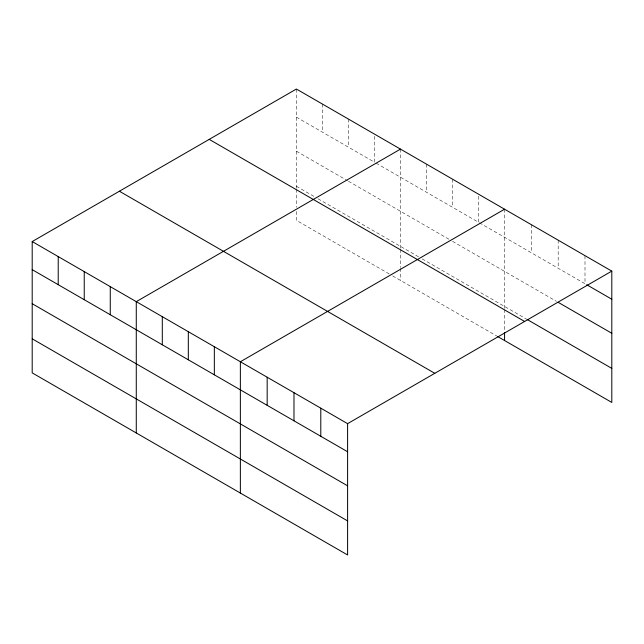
<?xml version="1.0" encoding="UTF-8"?>
<svg xmlns="http://www.w3.org/2000/svg" width="644" height="644" viewBox="0 0 644 644"><rect width="100%" height="100%" fill="white"/><g stroke="black" fill="none" stroke-linecap="round" stroke-linejoin="round"><path stroke-width="0.48" stroke-dasharray="3.22 2.42" d="M296.401 188.281L296.401 89.033M296.401 117.128L374.462 162.191L374.462 134.097M376.193 163.198L478.54 222.285L478.54 194.19M479.41 222.784L584.994 283.738L584.994 255.644M296.401 151.187L347.575 180.731M348.444 181.23L449.053 239.318M452.523 241.323L556.456 301.328M296.401 186.277L314.618 196.798M318.088 198.795L418.697 256.884M422.166 258.888L526.188 318.941M389.209 273.925L296.401 220.345L296.401 211.329M392.679 275.922L496.757 336.015M558.179 240.172L558.179 268.266M531.372 224.692L531.372 252.786M504.566 209.211L504.566 308.468M504.566 309.466L504.566 331.507M452.523 179.169L452.523 207.263M426.505 164.148L426.505 192.242M400.479 149.118L400.479 248.375M400.479 249.373L400.479 267.405M400.479 268.411L400.479 280.43M348.444 119.076L348.444 147.17M322.419 104.054L322.419 132.149M296.401 189.288L296.401 207.32"/><path stroke-width="0.97" d="M497.627 336.514L611.8 402.436L611.8 271.124L296.401 89.033L32.2 241.564L32.2 372.876L347.599 554.967L347.599 423.655L32.2 241.564M400.479 149.118L136.278 301.658L136.278 432.969M504.566 209.211L240.365 361.751L240.365 493.054M347.599 423.655L611.8 271.124M586.724 284.737L611.8 299.219M558.179 302.326L611.8 333.278M527.05 319.44L611.8 368.376M209.211 139.37L524.61 321.461M119.39 191.228L434.789 373.319M32.2 269.659L347.599 451.758M32.2 303.718L347.599 485.818M32.2 338.816L347.599 520.907M504.566 332.505L504.566 340.523M320.793 408.183L320.793 436.278M293.978 392.703L293.978 420.798M267.171 377.223L267.171 405.318M214.339 346.722L214.339 374.816M188.322 331.7L188.322 359.795M162.304 316.679L162.304 344.773M110.261 286.636L110.261 314.731M84.243 271.607L84.243 299.71M58.218 256.586L58.218 284.68"/></g></svg>
